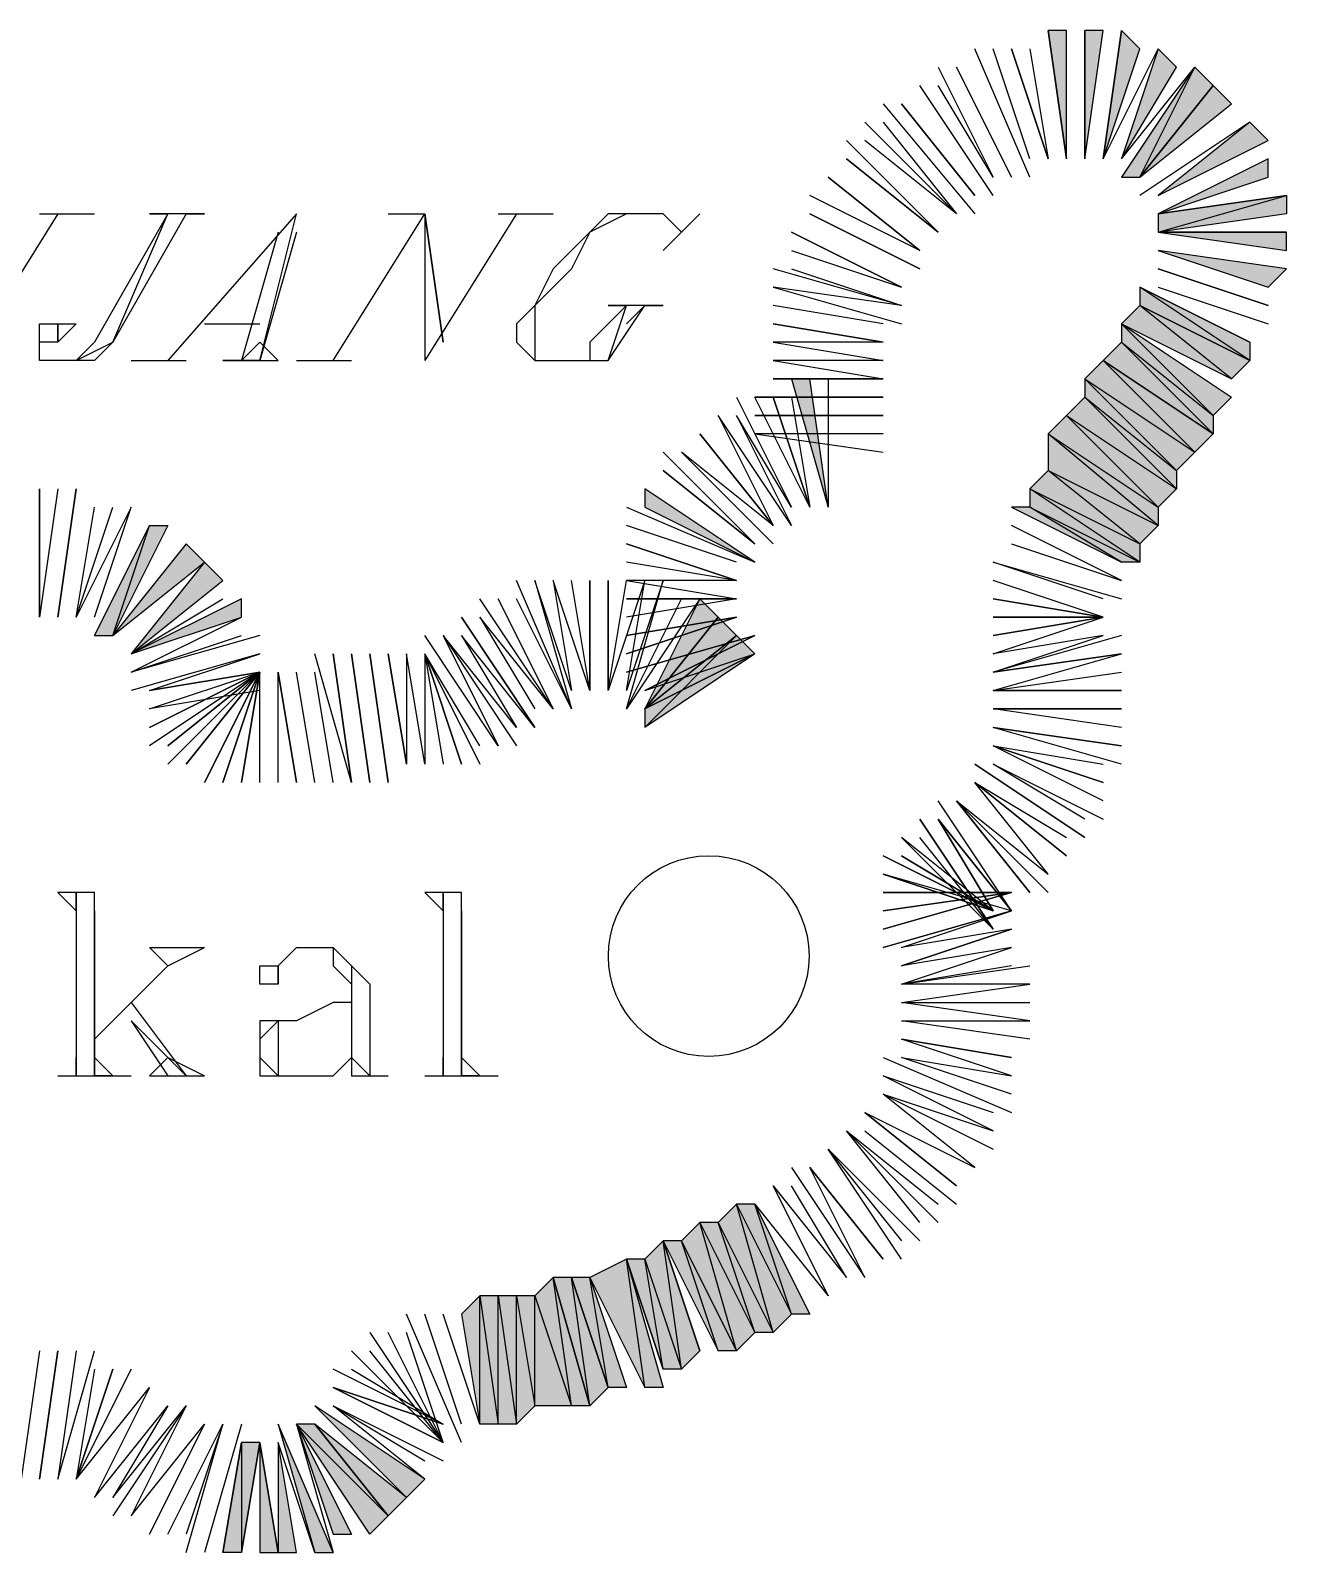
# Model space of a CAD drawing. Header units: millimetres. Extents: x 658 to 813, y 806 to 883.
# Drawn here: x 789.5498 to 789.758, y 866.6251 to 866.8774 of the extents above; entities that cross this region are included whole.
import ezdxf

# ---------------------------------------------------------------- set-up
doc = ezdxf.new("R2010")
doc.units = ezdxf.units.MM
doc.header["$LTSCALE"] = 0.1
doc.linetypes.add('atContinuous2', pattern=[0])
for name, color, linetype in [('pantai1', 7, 'Continuous'), ('SYMBOL', 7, 'Continuous'), ('TEXT', 8, 'Continuous'), ('zat_Mask_solid', 7, 'Continuous')]:
    doc.layers.add(name, color=color, linetype=linetype)

msp = doc.modelspace()

# ---------------------------------------------------------------- hatches: boundary and pattern name
at = {"layer": 'pantai1'}
for points in [[(789.72155, 866.87738), (789.71851, 866.87738), (789.72155, 866.85609)], [(789.72763, 866.87738), (789.72459, 866.87738), (789.72459, 866.85609)], [(789.73371, 866.87434), (789.73067, 866.87738), (789.72763, 866.85609)], [(789.73979, 866.8713), (789.73675, 866.87434), (789.73067, 866.85609)], [(789.74891, 866.86521), (789.74587, 866.86826), (789.73371, 866.85305)], [(789.75499, 866.85913), (789.75195, 866.86217), (789.73675, 866.85001)], [(789.75499, 866.85305), (789.75499, 866.85609), (789.73675, 866.84697)], [(789.75803, 866.84089), (789.75803, 866.84393), (789.73675, 866.84393)], [(789.75499, 866.83481), (789.75803, 866.83785), (789.73675, 866.84089)], [(789.67899, 866.81961), (789.67595, 866.81961), (789.68203, 866.79833)], [(789.65163, 866.80137), (789.65163, 866.79833), (789.66987, 866.78921)], [(789.71243, 866.79833), (789.73067, 866.78921), (789.71547, 866.79833)], [(789.57866, 866.78921), (789.57562, 866.79225), (789.56346, 866.77705)], [(789.5817, 866.78617), (789.57866, 866.78921), (789.5665, 866.77401)], [(789.58475, 866.78009), (789.58475, 866.78313), (789.5665, 866.77401)], [(789.66379, 866.78009), (789.66075, 866.78313), (789.65163, 866.76489)], [(789.66683, 866.77705), (789.66379, 866.78009), (789.65163, 866.76489)], [(789.62123, 866.66457), (789.62427, 866.64633), (789.62427, 866.66761)], [(789.61211, 866.63417), (789.61515, 866.63721), (789.59691, 866.64937)], [(789.59995, 866.62809), (789.60299, 866.62809), (789.59387, 866.64633)], [(789.60907, 866.63113), (789.61211, 866.63417), (789.59691, 866.64633)], [(789.58779, 866.62505), (789.59083, 866.62505), (789.58779, 866.64329)], [(789.59083, 866.62505), (789.59387, 866.62505), (789.59083, 866.64329)]]:
    msp.add_hatch(color=7, dxfattribs=at).paths.add_polyline_path(points)
h = msp.add_hatch(color=7, dxfattribs=at)
h.paths.add_polyline_path([(789.74587, 866.86826), (789.73371, 866.85305), (789.74283, 866.8713)])
h.paths.add_polyline_path([(789.73371, 866.85305), (789.74283, 866.8713), (789.73067, 866.85305)])
h = msp.add_hatch(color=7, dxfattribs=at)
h.paths.add_polyline_path([(789.75803, 866.84697), (789.73675, 866.84393), (789.75803, 866.85001)], flags=17)
h.paths.add_polyline_path([(789.73675, 866.84393), (789.75803, 866.85001), (789.73675, 866.84697)], flags=17)
h = msp.add_hatch(color=7, dxfattribs=at)
h.paths.add_polyline_path([(789.73371, 866.83177), (789.75195, 866.82265), (789.73371, 866.83481)], flags=17)
h.paths.add_polyline_path([(789.75195, 866.82265), (789.73371, 866.83481), (789.75195, 866.82569)], flags=17)
h = msp.add_hatch(color=7, dxfattribs=at)
h.paths.add_polyline_path([(789.73067, 866.82873), (789.74891, 866.81961), (789.73371, 866.83177)])
h.paths.add_polyline_path([(789.74891, 866.81961), (789.73371, 866.83177), (789.75195, 866.82265)])
h = msp.add_hatch(color=7, dxfattribs=at)
h.paths.add_polyline_path([(789.73067, 866.82569), (789.74587, 866.81353), (789.73067, 866.82873)], flags=17)
h.paths.add_polyline_path([(789.74587, 866.81353), (789.73067, 866.82873), (789.74891, 866.81657)])
h = msp.add_hatch(color=7, dxfattribs=at)
h.paths.add_polyline_path([(789.72763, 866.82265), (789.74587, 866.81049), (789.73067, 866.82569)])
h.paths.add_polyline_path([(789.74587, 866.81049), (789.73067, 866.82569), (789.74587, 866.81353)], flags=17)
h = msp.add_hatch(color=7, dxfattribs=at)
h.paths.add_polyline_path([(789.72459, 866.81657), (789.73979, 866.80441), (789.72459, 866.81961)], flags=17)
h.paths.add_polyline_path([(789.73979, 866.80441), (789.72459, 866.81961), (789.74283, 866.80745)])
h = msp.add_hatch(color=7, dxfattribs=at)
h.paths.add_polyline_path([(789.72155, 866.81353), (789.73979, 866.80137), (789.72459, 866.81657)])
h.paths.add_polyline_path([(789.73979, 866.80137), (789.72459, 866.81657), (789.73979, 866.80441)], flags=17)
h = msp.add_hatch(color=7, dxfattribs=at)
h.paths.add_polyline_path([(789.71851, 866.80441), (789.73675, 866.79529), (789.71851, 866.81049)], flags=17)
h.paths.add_polyline_path([(789.73675, 866.79529), (789.71851, 866.81049), (789.73675, 866.79833)], flags=17)
h = msp.add_hatch(color=7, dxfattribs=at)
h.paths.add_polyline_path([(789.73067, 866.78921), (789.71547, 866.79833), (789.73371, 866.78921)], flags=0)
h.paths.add_polyline_path([(789.71547, 866.79833), (789.73371, 866.78921), (789.71547, 866.80137)], flags=17)
h.paths.add_polyline_path([(789.73371, 866.78921), (789.71547, 866.80137), (789.73371, 866.79225)], flags=17)
h = msp.add_hatch(color=7, dxfattribs=at)
h.paths.add_polyline_path([(789.57258, 866.79529), (789.56346, 866.77705), (789.56954, 866.79529)])
h.paths.add_polyline_path([(789.56346, 866.77705), (789.56954, 866.79529), (789.56042, 866.77705)])
h = msp.add_hatch(color=7, dxfattribs=at)
h.paths.add_polyline_path([(789.66987, 866.77401), (789.65163, 866.76185), (789.66683, 866.77705)])
h.paths.add_polyline_path([(789.65163, 866.76185), (789.66683, 866.77705), (789.65163, 866.76489)], flags=17)
h = msp.add_hatch(color=7, dxfattribs=at)
h.paths.add_polyline_path([(789.66379, 866.67977), (789.67291, 866.66153), (789.66683, 866.68281)])
h.paths.add_polyline_path([(789.67291, 866.66153), (789.66683, 866.68281), (789.67595, 866.66457)])
h = msp.add_hatch(color=7, dxfattribs=at)
h.paths.add_polyline_path([(789.66683, 866.68281), (789.67595, 866.66457), (789.66987, 866.68281)])
h.paths.add_polyline_path([(789.67595, 866.66457), (789.66987, 866.68281), (789.67899, 866.66457)])
h = msp.add_hatch(color=7, dxfattribs=at)
h.paths.add_polyline_path([(789.65771, 866.67673), (789.66683, 866.65849), (789.66075, 866.67977)])
h.paths.add_polyline_path([(789.66683, 866.65849), (789.66075, 866.67977), (789.66987, 866.66153)])
h = msp.add_hatch(color=7, dxfattribs=at)
h.paths.add_polyline_path([(789.66075, 866.67977), (789.66987, 866.66153), (789.66379, 866.67977)])
h.paths.add_polyline_path([(789.66987, 866.66153), (789.66379, 866.67977), (789.67291, 866.66153)])
h = msp.add_hatch(color=7, dxfattribs=at)
h.paths.add_polyline_path([(789.65163, 866.67369), (789.65771, 866.65545), (789.65467, 866.67673)])
h.paths.add_polyline_path([(789.65771, 866.65545), (789.65467, 866.67673), (789.66075, 866.65849)])
h = msp.add_hatch(color=7, dxfattribs=at)
h.paths.add_polyline_path([(789.65467, 866.67673), (789.66379, 866.65849), (789.65771, 866.67673)])
h.paths.add_polyline_path([(789.66379, 866.65849), (789.65771, 866.67673), (789.66683, 866.65849)])
h = msp.add_hatch(color=7, dxfattribs=at)
h.paths.add_polyline_path([(789.64251, 866.67065), (789.65163, 866.65241), (789.64859, 866.67369)])
h.paths.add_polyline_path([(789.65163, 866.65241), (789.64859, 866.67369), (789.65467, 866.65241)])
h = msp.add_hatch(color=7, dxfattribs=at)
h.paths.add_polyline_path([(789.64859, 866.67369), (789.65467, 866.65545), (789.65163, 866.67369)])
h.paths.add_polyline_path([(789.65467, 866.65545), (789.65163, 866.67369), (789.65771, 866.65545)])
h = msp.add_hatch(color=7, dxfattribs=at)
h.paths.add_polyline_path([(789.63339, 866.66761), (789.63947, 866.64937), (789.63643, 866.67065)])
h.paths.add_polyline_path([(789.63947, 866.64937), (789.63643, 866.67065), (789.64251, 866.64937)])
h = msp.add_hatch(color=7, dxfattribs=at)
h.paths.add_polyline_path([(789.63643, 866.67065), (789.64251, 866.64937), (789.63947, 866.67065)])
h.paths.add_polyline_path([(789.64251, 866.64937), (789.63947, 866.67065), (789.64555, 866.65241)])
h = msp.add_hatch(color=7, dxfattribs=at)
h.paths.add_polyline_path([(789.63947, 866.67065), (789.64555, 866.65241), (789.64251, 866.67065)])
h.paths.add_polyline_path([(789.64555, 866.65241), (789.64251, 866.67065), (789.64859, 866.65241)])
h = msp.add_hatch(color=7, dxfattribs=at)
h.paths.add_polyline_path([(789.62427, 866.64633), (789.62427, 866.66761), (789.62731, 866.64633)], flags=16)
h.paths.add_polyline_path([(789.62427, 866.66761), (789.62731, 866.64633), (789.62731, 866.66761)])
h = msp.add_hatch(color=7, dxfattribs=at)
h.paths.add_polyline_path([(789.62731, 866.64633), (789.62731, 866.66761), (789.63035, 866.64633)], flags=16)
h.paths.add_polyline_path([(789.62731, 866.66761), (789.63035, 866.64633), (789.63035, 866.66761)])
h = msp.add_hatch(color=7, dxfattribs=at)
h.paths.add_polyline_path([(789.63035, 866.64633), (789.63035, 866.66761), (789.63339, 866.64937)])
h.paths.add_polyline_path([(789.63035, 866.66761), (789.63339, 866.64937), (789.63339, 866.66761)], flags=17)
h = msp.add_hatch(color=7, dxfattribs=at)
h.paths.add_polyline_path([(789.60603, 866.62809), (789.59387, 866.64633), (789.60907, 866.63113)])
h.paths.add_polyline_path([(789.59387, 866.64633), (789.60907, 866.63113), (789.59691, 866.64633)], flags=17)
h = msp.add_hatch(color=7, dxfattribs=at)
h.paths.add_polyline_path([(789.5817, 866.62505), (789.58475, 866.64329), (789.58475, 866.62505)])
h.paths.add_polyline_path([(789.58475, 866.64329), (789.58475, 866.62505), (789.58779, 866.64329)])
at = {"layer": 'zat_Mask_solid'}
for points in [[(789.72459, 866.81961), (789.74283, 866.80745), (789.72763, 866.82265)], [(789.74283, 866.80745), (789.72763, 866.82265), (789.74587, 866.81049)], [(789.71851, 866.81049), (789.73675, 866.79833), (789.72155, 866.81353)], [(789.73675, 866.79833), (789.72155, 866.81353), (789.73979, 866.80137)], [(789.71547, 866.80137), (789.73371, 866.79225), (789.71851, 866.80441)], [(789.73371, 866.79225), (789.71851, 866.80441), (789.73675, 866.79529)], [(789.63339, 866.64937), (789.63339, 866.66761), (789.63947, 866.64937)], [(789.59691, 866.62505), (789.59995, 866.62505), (789.59083, 866.64633)]]:
    msp.add_hatch(color=7, dxfattribs=at).paths.add_polyline_path(points)

# ---------------------------------------------------------------- linework, layer by layer
at = {"layer": 'pantai1', "color": 7, "linetype": 'atContinuous2'}
for p, q in [((789.74283, 866.8713), (789.73067, 866.85305)), ((789.73371, 866.85305), (789.74283, 866.8713)), ((789.73371, 866.85305), (789.74283, 866.8713)), ((789.74283, 866.8713), (789.74587, 866.86826)), ((789.74587, 866.86826), (789.73371, 866.85305)), ((789.73067, 866.85305), (789.73371, 866.85305)), ((789.73675, 866.84393), (789.75803, 866.85001)), ((789.73675, 866.84393), (789.75803, 866.85001)), ((789.75803, 866.85001), (789.73675, 866.84697)), ((789.75803, 866.85001), (789.75803, 866.84697)), ((789.75803, 866.84697), (789.73675, 866.84393)), ((789.73675, 866.84697), (789.73675, 866.84393)), ((789.75195, 866.82265), (789.73371, 866.83481)), ((789.73371, 866.83481), (789.73371, 866.83177)), ((789.75195, 866.82265), (789.73371, 866.83481)), ((789.73371, 866.83481), (789.75195, 866.82569)), ((789.73371, 866.83177), (789.73067, 866.82873)), ((789.74891, 866.81961), (789.73371, 866.83177)), ((789.74891, 866.81961), (789.73371, 866.83177)), ((789.73371, 866.83177), (789.75195, 866.82265)), ((789.73371, 866.83177), (789.75195, 866.82265)), ((789.74587, 866.81353), (789.73067, 866.82873)), ((789.73067, 866.82873), (789.73067, 866.82569)), ((789.74587, 866.81353), (789.73067, 866.82873)), ((789.73067, 866.82873), (789.74891, 866.81657)), ((789.73067, 866.82873), (789.74891, 866.81961)), ((789.73067, 866.82569), (789.72763, 866.82265)), ((789.74587, 866.81049), (789.73067, 866.82569)), ((789.74587, 866.81049), (789.73067, 866.82569)), ((789.73067, 866.82569), (789.74587, 866.81353)), ((789.73067, 866.82569), (789.74587, 866.81353)), ((789.75195, 866.82569), (789.75195, 866.82265)), ((789.72763, 866.82265), (789.74587, 866.81049)), ((789.75195, 866.82265), (789.74891, 866.81961)), ((789.74891, 866.81657), (789.74587, 866.81353)), ((789.74587, 866.81353), (789.74587, 866.81049)), ((789.56954, 866.79529), (789.56042, 866.77705)), ((789.57258, 866.79529), (789.56346, 866.77705)), ((789.56346, 866.77705), (789.56954, 866.79529)), ((789.56346, 866.77705), (789.56954, 866.79529)), ((789.56954, 866.79529), (789.57258, 866.79529)), ((789.56042, 866.77705), (789.56346, 866.77705)), ((789.65163, 866.76185), (789.66683, 866.77705)), ((789.65163, 866.76185), (789.66683, 866.77705)), ((789.66683, 866.77705), (789.65163, 866.76489)), ((789.66683, 866.77705), (789.66987, 866.77401)), ((789.66987, 866.77401), (789.65163, 866.76185)), ((789.65163, 866.76489), (789.65163, 866.76185)), ((789.66683, 866.68281), (789.66379, 866.67977)), ((789.67291, 866.66153), (789.66683, 866.68281)), ((789.67291, 866.66153), (789.66683, 866.68281)), ((789.66683, 866.68281), (789.67595, 866.66457)), ((789.66683, 866.68281), (789.67595, 866.66457)), ((789.66987, 866.68281), (789.66683, 866.68281)), ((789.67595, 866.66457), (789.66987, 866.68281)), ((789.67595, 866.66457), (789.66987, 866.68281)), ((789.66987, 866.68281), (789.67899, 866.66457)), ((789.66075, 866.67977), (789.65771, 866.67673)), ((789.66683, 866.65849), (789.66075, 866.67977)), ((789.66683, 866.65849), (789.66075, 866.67977)), ((789.66075, 866.67977), (789.66987, 866.66153)), ((789.66075, 866.67977), (789.66987, 866.66153)), ((789.66379, 866.67977), (789.66075, 866.67977)), ((789.66987, 866.66153), (789.66379, 866.67977)), ((789.66987, 866.66153), (789.66379, 866.67977)), ((789.66379, 866.67977), (789.67291, 866.66153)), ((789.66379, 866.67977), (789.67291, 866.66153)), ((789.65467, 866.67673), (789.65163, 866.67369)), ((789.65771, 866.65545), (789.65467, 866.67673)), ((789.65771, 866.65545), (789.65467, 866.67673)), ((789.65467, 866.67673), (789.66075, 866.65849)), ((789.65467, 866.67673), (789.66379, 866.65849)), ((789.65771, 866.67673), (789.65467, 866.67673)), ((789.66379, 866.65849), (789.65771, 866.67673)), ((789.66379, 866.65849), (789.65771, 866.67673)), ((789.65771, 866.67673), (789.66683, 866.65849)), ((789.65771, 866.67673), (789.66683, 866.65849)), ((789.64859, 866.67369), (789.64251, 866.67065)), ((789.65163, 866.65241), (789.64859, 866.67369)), ((789.65163, 866.65241), (789.64859, 866.67369)), ((789.64859, 866.67369), (789.65467, 866.65241)), ((789.64859, 866.67369), (789.65467, 866.65545)), ((789.65163, 866.67369), (789.64859, 866.67369)), ((789.65467, 866.65545), (789.65163, 866.67369)), ((789.65467, 866.65545), (789.65163, 866.67369)), ((789.65163, 866.67369), (789.65771, 866.65545)), ((789.65163, 866.67369), (789.65771, 866.65545)), ((789.63643, 866.67065), (789.63339, 866.66761)), ((789.63947, 866.64937), (789.63643, 866.67065)), ((789.63947, 866.64937), (789.63643, 866.67065)), ((789.63643, 866.67065), (789.64251, 866.64937)), ((789.63643, 866.67065), (789.64251, 866.64937)), ((789.63947, 866.67065), (789.63643, 866.67065)), ((789.64251, 866.64937), (789.63947, 866.67065)), ((789.64251, 866.64937), (789.63947, 866.67065)), ((789.63947, 866.67065), (789.64555, 866.65241)), ((789.63947, 866.67065), (789.64555, 866.65241)), ((789.64251, 866.67065), (789.63947, 866.67065)), ((789.64555, 866.65241), (789.64251, 866.67065)), ((789.64555, 866.65241), (789.64251, 866.67065)), ((789.64251, 866.67065), (789.64859, 866.65241)), ((789.64251, 866.67065), (789.65163, 866.65241)), ((789.63339, 866.66761), (789.63947, 866.64937)), ((789.67595, 866.66457), (789.67291, 866.66153)), ((789.67899, 866.66457), (789.67595, 866.66457)), ((789.66987, 866.66153), (789.66683, 866.65849)), ((789.67291, 866.66153), (789.66987, 866.66153)), ((789.66075, 866.65849), (789.65771, 866.65545)), ((789.66683, 866.65849), (789.66379, 866.65849)), ((789.65771, 866.65545), (789.65467, 866.65545)), ((789.64555, 866.65241), (789.64251, 866.64937)), ((789.64859, 866.65241), (789.64555, 866.65241)), ((789.65467, 866.65241), (789.65163, 866.65241)), ((789.64251, 866.64937), (789.63947, 866.64937)), ((789.60603, 866.62809), (789.59387, 866.64633)), ((789.59387, 866.64633), (789.60907, 866.63113)), ((789.59387, 866.64633), (789.60907, 866.63113)), ((789.59691, 866.64633), (789.59387, 866.64633)), ((789.60907, 866.63113), (789.59691, 866.64633)), ((789.5817, 866.62505), (789.58475, 866.64329)), ((789.58475, 866.64329), (789.58475, 866.62505)), ((789.58475, 866.64329), (789.58475, 866.62505)), ((789.58475, 866.62505), (789.58779, 866.64329)), ((789.58779, 866.64329), (789.58475, 866.64329)), ((789.60907, 866.63113), (789.60603, 866.62809)), ((789.58475, 866.62505), (789.5817, 866.62505))]:
    msp.add_line(p, q, dxfattribs=at)
at = {"layer": 'pantai1', "color": 7}
for points in [[(789.72155, 866.87738), (789.71851, 866.87738), (789.72155, 866.85609), (789.72155, 866.87738)], [(789.72155, 866.85609), (789.71851, 866.87738)], [(789.72763, 866.87738), (789.72459, 866.87738), (789.72459, 866.85609), (789.72763, 866.87738)], [(789.72459, 866.85609), (789.72459, 866.87738)], [(789.73371, 866.87434), (789.73067, 866.87738), (789.72763, 866.85609), (789.73371, 866.87434)], [(789.72763, 866.85609), (789.73067, 866.87738)], [(789.71547, 866.85305), (789.70635, 866.87434)], [(789.71547, 866.85609), (789.70939, 866.87434)], [(789.71547, 866.87434), (789.71851, 866.85609), (789.71243, 866.87434), (789.71851, 866.85609)], [(789.72763, 866.85609), (789.73675, 866.87434)], [(789.73979, 866.8713), (789.73675, 866.87434), (789.73067, 866.85609), (789.73979, 866.8713)], [(789.70027, 866.8713), (789.70939, 866.85305), (789.70027, 866.86826)], [(789.70331, 866.8713), (789.71243, 866.85305), (789.70331, 866.8713)], [(789.73067, 866.85609), (789.74283, 866.8713)], [(789.70939, 866.85001), (789.69723, 866.86826)], [(789.74891, 866.86521), (789.74587, 866.86826), (789.73371, 866.85305), (789.74891, 866.86521)], [(789.73371, 866.85305), (789.74587, 866.86826)], [(789.69115, 866.86521), (789.70635, 866.84697)], [(789.70635, 866.85001), (789.69419, 866.86521), (789.70635, 866.85001)], [(789.69115, 866.86217), (789.70331, 866.84697), (789.68811, 866.86217)], [(789.75195, 866.86217), (789.73371, 866.85001)], [(789.75499, 866.85913), (789.75195, 866.86217), (789.73675, 866.85001), (789.75499, 866.85913)], [(789.68507, 866.85913), (789.70027, 866.84393), (789.68507, 866.85609), (789.70027, 866.84393)], [(789.70331, 866.84697), (789.68811, 866.85913)], [(789.73675, 866.85001), (789.75499, 866.85913)], [(789.75499, 866.85305), (789.75499, 866.85609), (789.73675, 866.84697), (789.75499, 866.85305)], [(789.69723, 866.84089), (789.68203, 866.85305), (789.69723, 866.84089), (789.67899, 866.85001)], [(789.73675, 866.84697), (789.75803, 866.85001)], [(789.67899, 866.84697), (789.69723, 866.83785), (789.67899, 866.84697)], [(789.67595, 866.84393), (789.69419, 866.83481), (789.67595, 866.84393)], [(789.75803, 866.84089), (789.75803, 866.84393), (789.73675, 866.84393), (789.75803, 866.84089)], [(789.73675, 866.84393), (789.75803, 866.84393)], [(789.67595, 866.84089), (789.69419, 866.83481)], [(789.75499, 866.83481), (789.75803, 866.83785), (789.73675, 866.84089), (789.75499, 866.83481)], [(789.75803, 866.83785), (789.73675, 866.84089)], [(789.67595, 866.83785), (789.69419, 866.83177), (789.67291, 866.83785)], [(789.73675, 866.83785), (789.75499, 866.83177), (789.73675, 866.83785)], [(789.69419, 866.83177), (789.67291, 866.83481), (789.69419, 866.82873)], [(789.75195, 866.82569), (789.73371, 866.83481)], [(789.73675, 866.83481), (789.75499, 866.82873)], [(789.69115, 866.82873), (789.67291, 866.83177)], [(789.75195, 866.82265), (789.73371, 866.83177)], [(789.67291, 866.82873), (789.69115, 866.82569), (789.67291, 866.82873)], [(789.73067, 866.82873), (789.74891, 866.81657)], [(789.69115, 866.82569), (789.67291, 866.82569), (789.69115, 866.82265), (789.67291, 866.82265), (789.69115, 866.81961), (789.67291, 866.81961), (789.69115, 866.81961)], [(789.73067, 866.82569), (789.74587, 866.81353)], [(789.72459, 866.81961), (789.74283, 866.80745), (789.72763, 866.82265), (789.72459, 866.81961)], [(789.74283, 866.80745), (789.72763, 866.82265), (789.74587, 866.81049), (789.74283, 866.80745)], [(789.74587, 866.81049), (789.72763, 866.82265)], [(789.67899, 866.81961), (789.67595, 866.81961), (789.68203, 866.79833), (789.67899, 866.81961)], [(789.68203, 866.81961), (789.68203, 866.79833), (789.67899, 866.81961)], [(789.72459, 866.81657), (789.73979, 866.80441), (789.72459, 866.81961), (789.72459, 866.81657)], [(789.73979, 866.80441), (789.72459, 866.81961), (789.74283, 866.80745), (789.73979, 866.80441)], [(789.66683, 866.81657), (789.67595, 866.79833), (789.66683, 866.81353), (789.67595, 866.79529), (789.66379, 866.81353), (789.67291, 866.79529), (789.66075, 866.81049), (789.67291, 866.79529), (789.65771, 866.80745), (789.67291, 866.79225)], [(789.66987, 866.81657), (789.69115, 866.81657), (789.66987, 866.81657), (789.69115, 866.81657)], [(789.67595, 866.81657), (789.67899, 866.79833), (789.67291, 866.81657), (789.67899, 866.79833), (789.66987, 866.81657)], [(789.72155, 866.81353), (789.73979, 866.80137), (789.72459, 866.81657), (789.72155, 866.81353)], [(789.73979, 866.80137), (789.72459, 866.81657), (789.73979, 866.80441), (789.73979, 866.80137)], [(789.69115, 866.81353), (789.66987, 866.81353), (789.69115, 866.81353)], [(789.71851, 866.81049), (789.73675, 866.79833), (789.72155, 866.81353), (789.71851, 866.81049)], [(789.73675, 866.79833), (789.72155, 866.81353), (789.73979, 866.80137), (789.73675, 866.79833)], [(789.69115, 866.81049), (789.66987, 866.81049), (789.69115, 866.80745)], [(789.71851, 866.80441), (789.73675, 866.79529), (789.71851, 866.81049), (789.71851, 866.80441)], [(789.73675, 866.79529), (789.71851, 866.81049), (789.73675, 866.79833), (789.73675, 866.79529)], [(789.65467, 866.80745), (789.66987, 866.79225), (789.65467, 866.80441), (789.66987, 866.79225)], [(789.71547, 866.80137), (789.73371, 866.79225), (789.71851, 866.80441), (789.71547, 866.80137)], [(789.73371, 866.79225), (789.71851, 866.80441), (789.73675, 866.79529), (789.73371, 866.79225)], [(789.55434, 866.80137), (789.5513, 866.78009), (789.5513, 866.80137), (789.5513, 866.78009)], [(789.55434, 866.78009), (789.55738, 866.80137), (789.55434, 866.78009)], [(789.66987, 866.78921), (789.65163, 866.80137)], [(789.65163, 866.80137), (789.65163, 866.79833), (789.66987, 866.78921), (789.65163, 866.80137)], [(789.71547, 866.79833), (789.73371, 866.78921), (789.71547, 866.80137), (789.71547, 866.79833)], [(789.73371, 866.78921), (789.71547, 866.80137), (789.73371, 866.79225), (789.73371, 866.78921)], [(789.56042, 866.78009), (789.5665, 866.79833), (789.55738, 866.78009), (789.56346, 866.79833)], [(789.55738, 866.78009), (789.56042, 866.79833)], [(789.64859, 866.79833), (789.66987, 866.78921)], [(789.71243, 866.79833), (789.73067, 866.78921), (789.71547, 866.79833), (789.71243, 866.79833)], [(789.73067, 866.78921), (789.71547, 866.79833), (789.73371, 866.78921), (789.73067, 866.78921)], [(789.56042, 866.77705), (789.56954, 866.79529)], [(789.66683, 866.78921), (789.64859, 866.79529)], [(789.71243, 866.79225), (789.73067, 866.78617), (789.71243, 866.79529)], [(789.57866, 866.78921), (789.57562, 866.79225), (789.56346, 866.77705), (789.57866, 866.78921)], [(789.57562, 866.79225), (789.56346, 866.77705)], [(789.66683, 866.78617), (789.64859, 866.79225), (789.66683, 866.78617), (789.64859, 866.78921)], [(789.56346, 866.77705), (789.57866, 866.78921)], [(789.5817, 866.78617), (789.57866, 866.78921), (789.5665, 866.77401), (789.5817, 866.78617)], [(789.72763, 866.78313), (789.70939, 866.78921), (789.73067, 866.78313)], [(789.64251, 866.76793), (789.63643, 866.78617), (789.63947, 866.76793), (789.63339, 866.78617), (789.63947, 866.76489), (789.63035, 866.78617)], [(789.64251, 866.76793), (789.64251, 866.78617), (789.64251, 866.76793), (789.63947, 866.78617)], [(789.64859, 866.76489), (789.65467, 866.78617), (789.64859, 866.76793), (789.65163, 866.78617), (789.64555, 866.76793), (789.64859, 866.78617)], [(789.64555, 866.78617), (789.64555, 866.76793), (789.64555, 866.78617)], [(789.66683, 866.78617), (789.64859, 866.78617), (789.66683, 866.78313), (789.64859, 866.78313), (789.66683, 866.78313), (789.64859, 866.78009)], [(789.73067, 866.77705), (789.70939, 866.77097), (789.72763, 866.77705), (789.70939, 866.77401), (789.72763, 866.78009), (789.70939, 866.77705), (789.72763, 866.78009), (789.70939, 866.78009), (789.72763, 866.78009), (789.70939, 866.78313), (789.72763, 866.78009), (789.70939, 866.78617)], [(789.58475, 866.78009), (789.58475, 866.78313), (789.5665, 866.77401), (789.58475, 866.78009)], [(789.5665, 866.77401), (789.5817, 866.78313)], [(789.62731, 866.78313), (789.63643, 866.76489), (789.62731, 866.78313), (789.63643, 866.76489), (789.62427, 866.78313)], [(789.63947, 866.76489), (789.63035, 866.78313)], [(789.66075, 866.78313), (789.64859, 866.76489), (789.65771, 866.78313)], [(789.66379, 866.78009), (789.66075, 866.78313), (789.65163, 866.76489), (789.66379, 866.78009)], [(789.5665, 866.77097), (789.58475, 866.78009)], [(789.63339, 866.76185), (789.62123, 866.78009), (789.63339, 866.76185), (789.62123, 866.78009)], [(789.63643, 866.76489), (789.62427, 866.78009), (789.63339, 866.76489)], [(789.64859, 866.77705), (789.66683, 866.78009), (789.64859, 866.77705)], [(789.64859, 866.77401), (789.66683, 866.78009), (789.64859, 866.77401), (789.66683, 866.78009)], [(789.66683, 866.77705), (789.66379, 866.78009), (789.65163, 866.76489), (789.66683, 866.77705)], [(789.65163, 866.76489), (789.66379, 866.78009)], [(789.58779, 866.77705), (789.5665, 866.77097), (789.58475, 866.77705)], [(789.61819, 866.77705), (789.62731, 866.75881), (789.61515, 866.77705)], [(789.63339, 866.76185), (789.62123, 866.77705), (789.63035, 866.76185), (789.61819, 866.77705), (789.63035, 866.75881)], [(789.66987, 866.77705), (789.64859, 866.77097), (789.66987, 866.77705), (789.65163, 866.76793), (789.66987, 866.77705), (789.65163, 866.76793), (789.66987, 866.77401), (789.65163, 866.76489), (789.66987, 866.77401)], [(789.65163, 866.76489), (789.66683, 866.77705)], [(789.56954, 866.76793), (789.58779, 866.77401), (789.5665, 866.76793)], [(789.60299, 866.75273), (789.59995, 866.77401), (789.60299, 866.75273), (789.59691, 866.77401)], [(789.60603, 866.75273), (789.60299, 866.77401), (789.60603, 866.75273)], [(789.60907, 866.75273), (789.60603, 866.77401), (789.60907, 866.75273), (789.60603, 866.77401)], [(789.61515, 866.77401), (789.61515, 866.75577), (789.61211, 866.77401), (789.61211, 866.75577), (789.60907, 866.77401), (789.61211, 866.75577)], [(789.62427, 866.75881), (789.61515, 866.77401), (789.62427, 866.75577)], [(789.62123, 866.75577), (789.61515, 866.77401), (789.62123, 866.75577), (789.61515, 866.77401), (789.61819, 866.75577)], [(789.70939, 866.76793), (789.73067, 866.77401), (789.70939, 866.77097), (789.73067, 866.77401)], [(789.57258, 866.75577), (789.58779, 866.77097), (789.57258, 866.75881), (789.58779, 866.77097), (789.56954, 866.75881)], [(789.56954, 866.76185), (789.58779, 866.77097), (789.56954, 866.76185)], [(789.58779, 866.76793), (789.56954, 866.76489), (789.58779, 866.77097), (789.56954, 866.76793), (789.58779, 866.77097)], [(789.58779, 866.75273), (789.58779, 866.77097), (789.58475, 866.75273), (789.58779, 866.77097), (789.5817, 866.75273), (789.58779, 866.77097), (789.57866, 866.75273), (789.58779, 866.77097), (789.57562, 866.75577), (789.58779, 866.77097), (789.57562, 866.75577)], [(789.59387, 866.75273), (789.59083, 866.77097), (789.59387, 866.75273)], [(789.59083, 866.75273), (789.59083, 866.77097)], [(789.59691, 866.75273), (789.59387, 866.77097)], [(789.59995, 866.75273), (789.59691, 866.77097)], [(789.70939, 866.76793), (789.73067, 866.76793), (789.70939, 866.76793), (789.73067, 866.77097)], [(789.73067, 866.76185), (789.70939, 866.76489), (789.73067, 866.76489), (789.70939, 866.76489)], [(789.73067, 866.75577), (789.70939, 866.76185), (789.73067, 866.75881), (789.70939, 866.76185)], [(789.72763, 866.74969), (789.70939, 866.75881), (789.72763, 866.75273), (789.70939, 866.75881), (789.72763, 866.75577)], [(789.70635, 866.75577), (789.72459, 866.74361), (789.70635, 866.75577)], [(789.72459, 866.74665), (789.70939, 866.75577), (789.72763, 866.74665)], [(789.70331, 866.74969), (789.71851, 866.73753), (789.70635, 866.75273), (789.72155, 866.74057), (789.70635, 866.75273), (789.72155, 866.74361)], [(789.71243, 866.73145), (789.70027, 866.74969)], [(789.71547, 866.73449), (789.70331, 866.74969), (789.71547, 866.73449), (789.70331, 866.74969), (789.71851, 866.73449)], [(789.70939, 866.72841), (789.69723, 866.74665), (789.70939, 866.72841)], [(789.70939, 866.73145), (789.70027, 866.74665), (789.70939, 866.73145)], [(789.70027, 866.74665), (789.71243, 866.73145), (789.70027, 866.74665)], [(789.70939, 866.73145), (789.69419, 866.74057), (789.70939, 866.73145), (789.69419, 866.74361), (789.70939, 866.72841), (789.69723, 866.74361)], [(789.69115, 866.74057), (789.70939, 866.73145), (789.69115, 866.74057)], [(789.71243, 866.73145), (789.69115, 866.73753), (789.70939, 866.73145), (789.69115, 866.73753)], [(789.69115, 866.72841), (789.71243, 866.73449), (789.69115, 866.72841)], [(789.69115, 866.73145), (789.71243, 866.73449), (789.69115, 866.73145), (789.71243, 866.73449), (789.69115, 866.73449), (789.71243, 866.73449)], [(789.71243, 866.72841), (789.69419, 866.72537), (789.71243, 866.73145), (789.69115, 866.72537), (789.71243, 866.73145)], [(789.71243, 866.72233), (789.69419, 866.71929), (789.71243, 866.72537), (789.69419, 866.72233), (789.71243, 866.72841), (789.69419, 866.72233)], [(789.69419, 866.71625), (789.71547, 866.71929), (789.69419, 866.71929), (789.71547, 866.72233)], [(789.71547, 866.71017), (789.69419, 866.71321), (789.71547, 866.71321), (789.69419, 866.71625), (789.71547, 866.71625)], [(789.71243, 866.70105), (789.69419, 866.70713), (789.71243, 866.70409), (789.69419, 866.71017), (789.71243, 866.70713), (789.69419, 866.71017)], [(789.69115, 866.70713), (789.71243, 866.69801)], [(789.69115, 866.70105), (789.70939, 866.69497), (789.69115, 866.70409), (789.70939, 866.69801)], [(789.68811, 866.69801), (789.70331, 866.68585), (789.68811, 866.69801), (789.70635, 866.68889), (789.69115, 866.70105), (789.70939, 866.69193)], [(789.69723, 866.67977), (789.68507, 866.69497), (789.70027, 866.67977)], [(789.68507, 866.69497), (789.70027, 866.68281)], [(789.68811, 866.69497), (789.70331, 866.68281)], [(789.69419, 866.67369), (789.68203, 866.69193), (789.69419, 866.67673)], [(789.68203, 866.69193), (789.69723, 866.67673)], [(789.67595, 866.68889), (789.68811, 866.67065), (789.67899, 866.68889), (789.69115, 866.67369), (789.67899, 866.68889)], [(789.67899, 866.66457), (789.66987, 866.68281), (789.68203, 866.66761), (789.67291, 866.68585), (789.68203, 866.66761)], [(789.67291, 866.68585), (789.68507, 866.67065), (789.67595, 866.68585)], [(789.66683, 866.68281), (789.67595, 866.66457)], [(789.66075, 866.67977), (789.66987, 866.66153)], [(789.66379, 866.67977), (789.67291, 866.66153)], [(789.66075, 866.65849), (789.65467, 866.67673)], [(789.66683, 866.65849), (789.65771, 866.67673)], [(789.65467, 866.65545), (789.64859, 866.67369)], [(789.65163, 866.67369), (789.65771, 866.65545)], [(789.64251, 866.64937), (789.63643, 866.67065)], [(789.64555, 866.65241), (789.63947, 866.67065)], [(789.64251, 866.67065), (789.64859, 866.65241)], [(789.62123, 866.66457), (789.62427, 866.64633), (789.62427, 866.66761), (789.62123, 866.66457)], [(789.62427, 866.64633), (789.62427, 866.66761), (789.62731, 866.64633), (789.62427, 866.64633)], [(789.62427, 866.66761), (789.62731, 866.64633), (789.62731, 866.66761), (789.62427, 866.66761)], [(789.62731, 866.64633), (789.62731, 866.66761), (789.63035, 866.64633), (789.62731, 866.64633)], [(789.62731, 866.66761), (789.63035, 866.64633), (789.63035, 866.66761), (789.62731, 866.66761)], [(789.63035, 866.64633), (789.63035, 866.66761), (789.63339, 866.64937), (789.63035, 866.64633)], [(789.63035, 866.66761), (789.63339, 866.64937), (789.63339, 866.66761), (789.63035, 866.66761)], [(789.63339, 866.64937), (789.63339, 866.66761), (789.63947, 866.64937), (789.63339, 866.64937)], [(789.63339, 866.66761), (789.63947, 866.64937)], [(789.62123, 866.64329), (789.61211, 866.66457)], [(789.62123, 866.64633), (789.61515, 866.66457)], [(789.62427, 866.64633), (789.61819, 866.66457)], [(789.60603, 866.66153), (789.61819, 866.64329), (789.60907, 866.66153)], [(789.61819, 866.64329), (789.61211, 866.66153)], [(789.5513, 866.65849), (789.54826, 866.63721)], [(789.55434, 866.65849), (789.5513, 866.63721), (789.55434, 866.65849)], [(789.55738, 866.65849), (789.55434, 866.63721), (789.56042, 866.65849)], [(789.60299, 866.65849), (789.61819, 866.64329), (789.60603, 866.65849)], [(789.56042, 866.65545), (789.55738, 866.63721), (789.56346, 866.65545), (789.55738, 866.63721), (789.5665, 866.65545), (789.55738, 866.63721), (789.56954, 866.65241), (789.56042, 866.63417), (789.57258, 866.64937), (789.56346, 866.63417), (789.57562, 866.64937), (789.56346, 866.63113)], [(789.61819, 866.64633), (789.59995, 866.65241), (789.61819, 866.64633), (789.59995, 866.65545)], [(789.60299, 866.65545), (789.61819, 866.64633)], [(789.61819, 866.64329), (789.59995, 866.65241), (789.61819, 866.64329)], [(789.57562, 866.64937), (789.5665, 866.63113), (789.57866, 866.64633), (789.56954, 866.62809), (789.57866, 866.64633)], [(789.59691, 866.64937), (789.61211, 866.63417)], [(789.61211, 866.63417), (789.61515, 866.63721), (789.59691, 866.64937), (789.61211, 866.63417)], [(789.61515, 866.63721), (789.59995, 866.64937), (789.61515, 866.64025)], [(789.59995, 866.64937), (789.61819, 866.64025)], [(789.57258, 866.62809), (789.5817, 866.64633), (789.57562, 866.62809)], [(789.57562, 866.62505), (789.5817, 866.64633)], [(789.58475, 866.64633), (789.57866, 866.62505)], [(789.59691, 866.62505), (789.59995, 866.62505), (789.59083, 866.64633), (789.59691, 866.62505)], [(789.59387, 866.64633), (789.59995, 866.62505)], [(789.59995, 866.62809), (789.60299, 866.62809), (789.59387, 866.64633), (789.59995, 866.62809)], [(789.59387, 866.64633), (789.60299, 866.62809)], [(789.59691, 866.64633), (789.60907, 866.63113)], [(789.60907, 866.63113), (789.61211, 866.63417), (789.59691, 866.64633), (789.60907, 866.63113)], [(789.58475, 866.64329), (789.5817, 866.62505)], [(789.58779, 866.64329), (789.58475, 866.62505)], [(789.58779, 866.62505), (789.59083, 866.62505), (789.58779, 866.64329), (789.58779, 866.62505)], [(789.58779, 866.64329), (789.59083, 866.62505)], [(789.59083, 866.62505), (789.59387, 866.62505), (789.59083, 866.64329), (789.59083, 866.62505)], [(789.59691, 866.62505), (789.59083, 866.64329)]]:
    msp.add_lwpolyline(points, dxfattribs=at)
at = {"layer": 'SYMBOL', "color": 7, "linetype": 'atContinuous2'}
msp.add_circle((789.66224, 866.72393), 0.01664, dxfattribs=at)
at = {"layer": 'TEXT', "color": 7}
for points in [[(789.55434, 866.84697), (789.53914, 866.82265)], [(789.5513, 866.84697), (789.56042, 866.84697)], [(789.57562, 866.84697), (789.56346, 866.82569), (789.56042, 866.82265), (789.55434, 866.82265), (789.5513, 866.82265), (789.5513, 866.82569), (789.5513, 866.82873), (789.55434, 866.82873), (789.55738, 866.82873), (789.55434, 866.82569), (789.5513, 866.82569)], [(789.55434, 866.84697), (789.55738, 866.84697)], [(789.55738, 866.82265), (789.56346, 866.82569), (789.57258, 866.84697), (789.56042, 866.82569), (789.55738, 866.82265), (789.55434, 866.82265)], [(789.57562, 866.84697), (789.57866, 866.84697), (789.56954, 866.84697), (789.57258, 866.84697)], [(789.59387, 866.84697), (789.57258, 866.82265)], [(789.59387, 866.84393), (789.58779, 866.82265), (789.59387, 866.84697)], [(789.59995, 866.82265), (789.61515, 866.84697), (789.61515, 866.82265)], [(789.60907, 866.84697), (789.61515, 866.84697)], [(789.61515, 866.84697), (789.61819, 866.82569), (789.61515, 866.84697)], [(789.63035, 866.84697), (789.61515, 866.82265)], [(789.62731, 866.84697), (789.63643, 866.84697)], [(789.63035, 866.84697), (789.63339, 866.84697)], [(789.65771, 866.84393), (789.66075, 866.84697), (789.65467, 866.84089), (789.65771, 866.84393), (789.65467, 866.84697), (789.65163, 866.84697), (789.64555, 866.84697), (789.64251, 866.84393), (789.63947, 866.84089), (789.63643, 866.83785), (789.63339, 866.83177), (789.63035, 866.82873), (789.63035, 866.82569), (789.63339, 866.82265), (789.63643, 866.82265), (789.63947, 866.82265), (789.64251, 866.82265), (789.64555, 866.82265), (789.65163, 866.83177)], [(789.65163, 866.84697), (789.64859, 866.84697), (789.64251, 866.84393), (789.63947, 866.83785), (789.63339, 866.83177), (789.63339, 866.82569), (789.63339, 866.82265), (789.63643, 866.82265)], [(789.59083, 866.84393), (789.58475, 866.82265)], [(789.64251, 866.84393), (789.63947, 866.84089), (789.63643, 866.83785), (789.63339, 866.83177), (789.63339, 866.82873), (789.63339, 866.82569)], [(789.64555, 866.82265), (789.64859, 866.83177), (789.64251, 866.82569), (789.64251, 866.82265)], [(789.64859, 866.82873), (789.65163, 866.83177), (789.65467, 866.83177), (789.64555, 866.83177), (789.64859, 866.83177), (789.64555, 866.82873)], [(789.55434, 866.82873), (789.55434, 866.82569), (789.55434, 866.82873)], [(789.57866, 866.82873), (789.58779, 866.82873)], [(789.58475, 866.82265), (789.58779, 866.82569), (789.59083, 866.82265)], [(789.5665, 866.82265), (789.57562, 866.82265)], [(789.56954, 866.82265), (789.57258, 866.82265)], [(789.5817, 866.82265), (789.59083, 866.82265)], [(789.58779, 866.82265), (789.5817, 866.82265)], [(789.59387, 866.82265), (789.60299, 866.82265)], [(789.59691, 866.82265), (789.59995, 866.82265)], [(789.56042, 866.73145), (789.56042, 866.70409), (789.56042, 866.73449), (789.55434, 866.73449)], [(789.55434, 866.73449), (789.55738, 866.73145), (789.55738, 866.73449)], [(789.55738, 866.73449), (789.55738, 866.70409)], [(789.62123, 866.73145), (789.62123, 866.70409), (789.62123, 866.73449), (789.61515, 866.73449)], [(789.61515, 866.73449), (789.61819, 866.73145), (789.61819, 866.73449)], [(789.61819, 866.73449), (789.61819, 866.70409)], [(789.56954, 866.72537), (789.57866, 866.72537)], [(789.56954, 866.72537), (789.57258, 866.72233), (789.57866, 866.72537)], [(789.59083, 866.71929), (789.59083, 866.72233), (789.59083, 866.71929), (789.58779, 866.71929), (789.58779, 866.72233), (789.59083, 866.72233), (789.59387, 866.72537), (789.59995, 866.72537), (789.60299, 866.72233), (789.60603, 866.71929), (789.60603, 866.70713), (789.60603, 866.70409), (789.60907, 866.70409)], [(789.59995, 866.72537), (789.59995, 866.72233), (789.60299, 866.71929), (789.60299, 866.70713), (789.60299, 866.70409), (789.60907, 866.70409)], [(789.57258, 866.72233), (789.56042, 866.71017)], [(789.60299, 866.72233), (789.60299, 866.71929), (789.60299, 866.70713), (789.60603, 866.70409)], [(789.5665, 866.71625), (789.57562, 866.70409), (789.5665, 866.71321), (789.57258, 866.70409)], [(789.60299, 866.71625), (789.59995, 866.71625), (789.59387, 866.71321), (789.58779, 866.71321), (789.58779, 866.71017), (789.58779, 866.70713), (789.58779, 866.70409), (789.59387, 866.70409), (789.59691, 866.70409), (789.59995, 866.70409), (789.60299, 866.70713)], [(789.59995, 866.71625), (789.59387, 866.71321), (789.59083, 866.71321), (789.59083, 866.71017), (789.59083, 866.70713), (789.59083, 866.70409), (789.59387, 866.70409)], [(789.59083, 866.71321), (789.58779, 866.71017), (789.58779, 866.70713), (789.59083, 866.70409)], [(789.55434, 866.70409), (789.55738, 866.70409), (789.55738, 866.70713)], [(789.56042, 866.70713), (789.56346, 866.70409), (789.56042, 866.70409)], [(789.56954, 866.70409), (789.57258, 866.70713), (789.57866, 866.70409)], [(789.61515, 866.70409), (789.61819, 866.70409), (789.61819, 866.70713)], [(789.62123, 866.70713), (789.62427, 866.70409), (789.62123, 866.70409)], [(789.55434, 866.70409), (789.5665, 866.70409)], [(789.56954, 866.70409), (789.57866, 866.70409)], [(789.61515, 866.70409), (789.62731, 866.70409)]]:
    msp.add_lwpolyline(points, dxfattribs=at)

doc.saveas('drawing.dxf')
